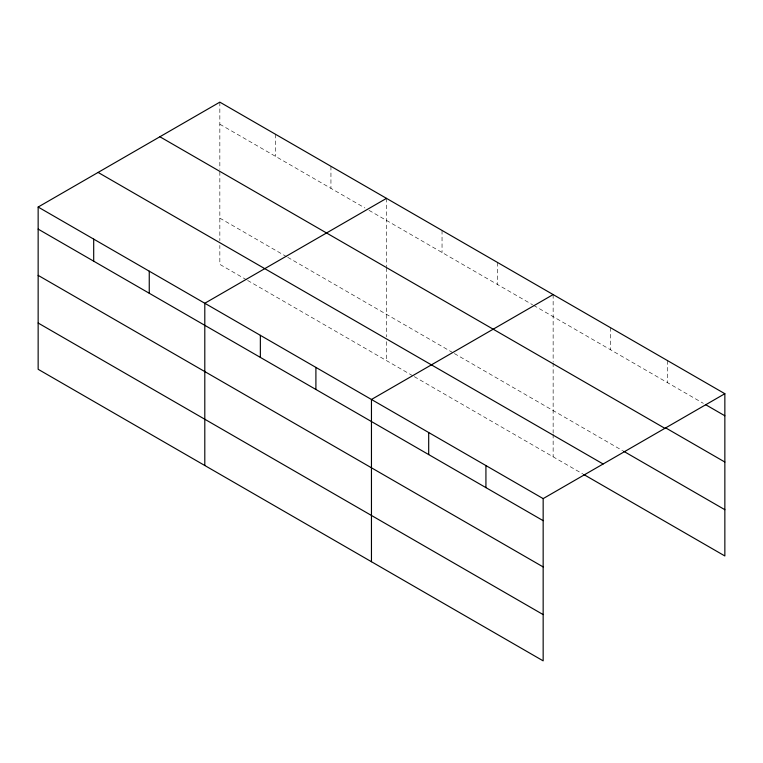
<?xml version="1.0" encoding="UTF-8"?>
<svg xmlns="http://www.w3.org/2000/svg" width="763" height="763" viewBox="0 0 763 763"><rect width="100%" height="100%" fill="white"/><g stroke="black" fill="none" stroke-linecap="round" stroke-linejoin="round"><path stroke-width="0.57" stroke-dasharray="3.81 2.86" d="M219.839 124.207L364.895 207.956M369.006 210.33L532.574 304.761M533.604 305.353L703.391 403.379M219.839 218.132L286.707 256.74M287.737 257.331L453.365 352.954M454.386 353.546L622.646 450.685M246.592 279.83L219.839 264.389L219.839 245.409M247.613 280.431L413.241 376.054M414.271 376.645L582.789 473.937M667.615 360.67L667.615 382.73M610.381 327.623L610.381 349.683M553.146 294.575L553.146 361.719M553.146 362.902L553.146 433.098M553.146 434.29L553.146 456.827M497.6 262.51L497.6 284.57M442.044 230.436L442.044 252.496M386.498 198.361L386.498 266.688M386.498 267.88L386.498 336.884M386.498 341.633L386.498 360.603M330.942 166.286L330.942 188.356M275.395 134.221L275.395 156.281M219.839 102.147L219.839 169.281M219.839 171.665L219.839 240.669"/><path stroke-width="1.14" d="M38.15 207.04L543.161 498.611L543.161 660.853L38.15 369.292L38.15 207.04L219.839 102.147L724.85 393.708L724.85 555.96L583.809 474.529M386.498 198.361L204.799 303.264L204.799 465.506M553.146 294.575L371.457 399.478L371.457 561.721M543.161 498.611L724.85 393.708M705.432 404.562L724.85 415.778M665.574 427.814L724.85 462.035M159.887 136.758L664.888 428.329M623.667 451.276L724.85 509.694M98.112 172.428L603.113 463.99M38.15 229.11L543.161 520.671M38.15 275.367L543.161 566.928M38.15 323.026L543.161 614.596M485.926 465.564L485.926 487.624M428.692 432.526L428.692 454.586M315.901 367.404L315.901 389.464M260.355 335.329L260.355 357.399M149.252 271.189L149.252 293.25M93.696 239.115L93.696 261.184"/></g></svg>
